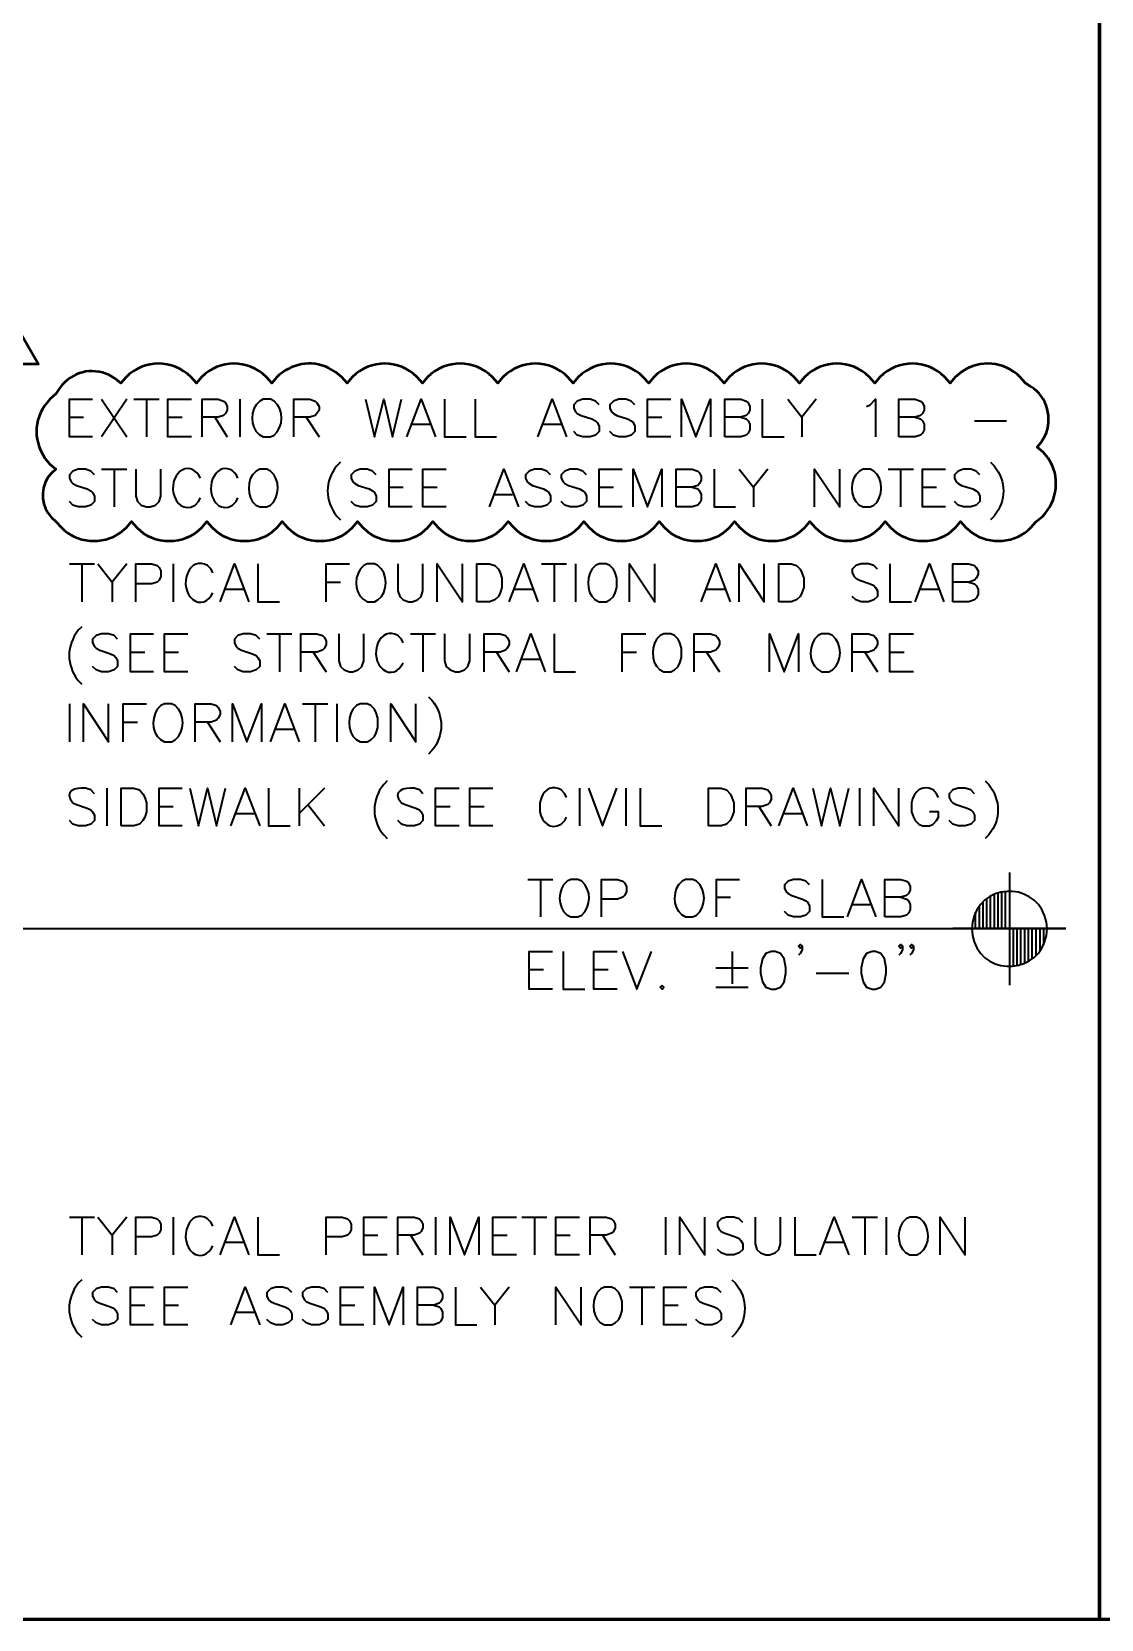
# Model space of a CAD drawing. Header units: inches. Extents: x 5 to 516, y -193 to 129.
# Drawn here: x 82.15 to 85.7, y -192.19 to -186.92 of the extents above; entities that cross this region are included whole.
import ezdxf

# ---------------------------------------------------------------- set-up
doc = ezdxf.new("R2010")
doc.units = ezdxf.units.IN
doc.header["$MEASUREMENT"] = 0
doc.layers.add('PDF8_Geometry', color=7, linetype='Continuous')

msp = doc.modelspace()

# ---------------------------------------------------------------- linework, layer by layer
at = {"layer": 'PDF8_Geometry', "lineweight": 15}
msp.add_lwpolyline([(85.6910702, -192.1857834), (85.6910702, -169.692448)], dxfattribs=at)
at = {"layer": 'PDF8_Geometry', "lineweight": 60}
msp.add_lwpolyline([(85.6910702, -192.1857845), (85.6910702, -169.6924491)], close=True, dxfattribs=at)
at = {"layer": 'PDF8_Geometry', "lineweight": 50}
msp.add_lwpolyline([(82.0277376, -187.7746717), (82.1721821, -188.0224495), (81.8832932, -188.0224495)], close=True, dxfattribs=at)
for points in [[(82.4621829, -188.0646721), (82.4455162, -188.0846721), (82.4277385, -188.0702277), (82.4077385, -188.0580054)], [(82.7121829, -188.0646721), (82.6955163, -188.0846721), (82.6777385, -188.0646721)], [(82.962183, -188.0646721), (82.9455163, -188.0846721), (82.9277385, -188.0646721)], [(83.212183, -188.0646721), (83.1955163, -188.0846721), (83.1777385, -188.0646721), (83.1577385, -188.0480054), (83.1344052, -188.0346721)], [(83.462183, -188.0646721), (83.4455163, -188.0846721), (83.4277385, -188.0646721)], [(83.712183, -188.0646721), (83.6955163, -188.0846721), (83.6777386, -188.0646721)], [(83.962183, -188.0646721), (83.9455163, -188.0846721), (83.9277386, -188.0646721)], [(84.2121831, -188.0646721), (84.1955164, -188.0846721), (84.1777386, -188.0646721)], [(84.4621831, -188.0646721), (84.4455164, -188.0846721), (84.4277386, -188.0646721)], [(84.7121831, -188.0646721), (84.6955164, -188.0846721), (84.6777386, -188.0646721)], [(84.962183, -188.0646721), (84.9455164, -188.0846721), (84.9277385, -188.0646721)], [(85.232183, -188.0480054), (85.212183, -188.0646721), (85.1955164, -188.0846721), (85.1777385, -188.0646721)], [(85.4644054, -188.0968943), (85.4455165, -188.0846721), (85.4277386, -188.0646721)], [(82.2421829, -188.1002276), (82.2299607, -188.1202276), (82.2099607, -188.1380054)], [(85.519961, -188.333561), (85.5032942, -188.313561), (85.4832941, -188.2968943), (85.4977388, -188.2791165), (85.5099608, -188.2591165)], [(82.193294, -188.333561), (82.2099607, -188.353561), (82.2299607, -188.3702277), (82.2155162, -188.383561), (82.2021829, -188.3991166)], [(82.2155162, -188.5302277), (82.2299607, -188.543561), (82.2477384, -188.563561)], [(82.443294, -188.5813388), (82.463294, -188.563561), (82.4799607, -188.543561), (82.4977385, -188.563561)], [(82.713294, -188.563561), (82.7299607, -188.543561), (82.7477385, -188.563561)], [(82.9632941, -188.563561), (82.9799607, -188.543561), (82.9977385, -188.563561)], [(83.213294, -188.563561), (83.2299607, -188.543561), (83.2477385, -188.563561)], [(83.4632941, -188.563561), (83.4799608, -188.543561), (83.4977385, -188.563561)], [(83.7132941, -188.563561), (83.7299608, -188.543561), (83.7477385, -188.563561)], [(83.9632941, -188.563561), (83.9799608, -188.543561), (83.9977386, -188.563561)], [(84.2132941, -188.563561), (84.2299608, -188.543561), (84.2477386, -188.563561)], [(84.4632941, -188.563561), (84.4799608, -188.543561), (84.4977386, -188.563561)], [(84.7132942, -188.563561), (84.7299609, -188.543561), (84.7477386, -188.563561)], [(84.9632943, -188.563561), (84.9799609, -188.543561), (84.9977388, -188.563561)], [(85.2132943, -188.563561), (85.2299609, -188.543561), (85.2477388, -188.563561), (85.2677386, -188.5813388)], [(85.4632944, -188.563561), (85.4799609, -188.543561), (85.501072, -188.5268943)]]:
    msp.add_lwpolyline(points, dxfattribs=at)
at = {"layer": 'PDF8_Geometry', "lineweight": 35}
for points in [[(82.35107, -188.2635611), (82.2744033, -188.2635611), (82.2744033, -188.1380055), (82.35107, -188.1380055)], [(82.3810702, -188.138005), (82.4644035, -188.2635605)], [(82.4644035, -188.138005), (82.3810702, -188.2635605)], [(82.487737, -188.138005), (82.5721815, -188.138005)], [(82.5299598, -188.138005), (82.5299598, -188.2635605)], [(82.678848, -188.2635611), (82.6010703, -188.2635611), (82.6010703, -188.1380055), (82.678848, -188.1380055)], [(82.7144035, -188.2635611), (82.7144035, -188.1380055), (82.7677369, -188.1380055), (82.7855146, -188.1446722), (82.7921813, -188.1502277), (82.7977369, -188.16245), (82.7977369, -188.1746722), (82.7921813, -188.1857833), (82.7855146, -188.19245), (82.7677369, -188.1980055), (82.7144035, -188.1980055)], [(82.8399596, -188.138005), (82.8399596, -188.2635605)], [(82.9532932, -188.1446716), (82.941071, -188.138005), (82.9166266, -188.138005), (82.9055155, -188.1446716), (82.8932932, -188.1568939)], [(83.0188492, -188.2635611), (83.0188492, -188.1380055), (83.0721825, -188.1380055), (83.0899603, -188.1446722), (83.0955158, -188.1502277), (83.1021825, -188.16245), (83.1021825, -188.1746722), (83.0955158, -188.1857833), (83.0899603, -188.19245), (83.0721825, -188.1980055), (83.0188492, -188.1980055)], [(83.2566263, -188.138005), (83.2866263, -188.2635605), (83.3166263, -188.138005), (83.3455152, -188.2635605), (83.3755152, -188.138005)], [(83.3932931, -188.2635611), (83.4410709, -188.1380055), (83.4888487, -188.2635611)], [(83.5188492, -188.138005), (83.5188492, -188.2635605), (83.5899603, -188.2635605)], [(83.6199596, -188.138005), (83.6199596, -188.2635605), (83.6910707, -188.2635605)], [(83.8277391, -188.2635611), (83.8755169, -188.1380055), (83.9232947, -188.2635611)], [(84.0310721, -188.1568942), (84.0188499, -188.144672), (84.0010721, -188.1380053), (83.9766276, -188.1380053), (83.9588499, -188.144672), (83.9477388, -188.1568942), (83.9477388, -188.1680053), (83.9532943, -188.1802276), (83.9588499, -188.1857831), (83.9710721, -188.1924498), (84.0066276, -188.2035609), (84.0188499, -188.2102276), (84.0244054, -188.2157831), (84.0310721, -188.2280053), (84.0310721, -188.2457831), (84.0188499, -188.2580053), (84.0010721, -188.2635609), (83.9766276, -188.2635609), (83.9588499, -188.2580053), (83.9477388, -188.2457831)], [(84.1499595, -188.1568942), (84.1377373, -188.144672), (84.1199595, -188.1380053), (84.0966262, -188.1380053), (84.0788484, -188.144672), (84.0666262, -188.1568942), (84.0666262, -188.1680053), (84.0721818, -188.1802276), (84.0788484, -188.1857831), (84.0899595, -188.1924498), (84.1255151, -188.2035609), (84.1377373, -188.2102276), (84.144404, -188.2157831), (84.1499595, -188.2280053), (84.1499595, -188.2457831), (84.1377373, -188.2580053), (84.1199595, -188.2635609), (84.0966262, -188.2635609), (84.0788484, -188.2580053), (84.0666262, -188.2457831)], [(84.2688479, -188.2635611), (84.1910701, -188.2635611), (84.1910701, -188.1380055), (84.2688479, -188.1380055)], [(84.3044056, -188.2635611), (84.3044056, -188.1380055), (84.3521834, -188.2635611), (84.3999612, -188.1380055), (84.3999612, -188.2635611)], [(84.4477388, -188.2635611), (84.4477388, -188.1380055), (84.5010721, -188.1380055), (84.5188499, -188.1446722), (84.5255166, -188.1502277), (84.5310721, -188.16245), (84.5310721, -188.1746722), (84.5255166, -188.1857833), (84.5188499, -188.19245), (84.5010721, -188.1980055), (84.4477388, -188.1980055)], [(84.5721827, -188.138005), (84.5721827, -188.2635605), (84.6444049, -188.2635605)], [(84.656626, -188.138005), (84.7032927, -188.198005), (84.7032927, -188.2635605)], [(84.75107, -188.138005), (84.7032922, -188.198005)], [(84.9177367, -188.1624495), (84.9299589, -188.156894), (84.9477367, -188.1380051), (84.9477367, -188.2635607)], [(85.0255157, -188.2635611), (85.0255157, -188.1380055), (85.0788491, -188.1380055), (85.0966268, -188.1446722), (85.1032935, -188.1502277), (85.1088491, -188.16245), (85.1088491, -188.1746722), (85.1032935, -188.1857833), (85.0966268, -188.19245), (85.0788491, -188.1980055), (85.0255157, -188.1980055)], [(82.2744033, -188.1980054), (82.32107, -188.1980054)], [(82.6010703, -188.1980054), (82.648848, -188.1980054)], [(82.7566263, -188.1980054), (82.7977374, -188.2635609)], [(83.0599597, -188.1980054), (83.102182, -188.2635609)], [(83.4110724, -188.2213383), (83.4710724, -188.2213383)], [(83.8466261, -188.2213383), (83.905515, -188.2213383)], [(84.1910701, -188.1980054), (84.2388479, -188.1980054)], [(84.50107, -188.1980054), (84.5188477, -188.2035609), (84.5255144, -188.2102276), (84.53107, -188.2213387), (84.53107, -188.2402276), (84.5255144, -188.2513387), (84.5188477, -188.2580054), (84.50107, -188.2635609), (84.4477366, -188.2635609)], [(85.0788491, -188.1980054), (85.0966269, -188.2035609), (85.1032936, -188.2102276), (85.1088491, -188.2213387), (85.1088491, -188.2402276), (85.1032936, -188.2513387), (85.0966269, -188.2580054), (85.0788491, -188.2635609), (85.0255158, -188.2635609)], [(85.2755157, -188.2102276), (85.3821824, -188.2102276)], [(82.9166266, -188.2635605), (82.941071, -188.2635605), (82.9532932, -188.258005)], [(82.3577366, -188.3891161), (82.3455144, -188.3768938), (82.3277366, -188.3702272), (82.3032922, -188.3702272), (82.2855144, -188.3768938), (82.2744033, -188.3891161), (82.2744033, -188.4002272), (82.2799589, -188.4124494), (82.2855144, -188.4180049), (82.2977366, -188.4246716), (82.3332922, -188.4357827), (82.3455144, -188.4424494), (82.35107, -188.4480049), (82.3577366, -188.4602272), (82.3577366, -188.4780049), (82.3455144, -188.4902272), (82.3277366, -188.4957827), (82.3032922, -188.4957827), (82.2855144, -188.4902272), (82.2744033, -188.4780049)], [(82.3810702, -188.3702279), (82.4644035, -188.3702279)], [(82.4232929, -188.3702279), (82.4232929, -188.4957835)], [(82.4944057, -188.3702279), (82.4944057, -188.4602279), (82.4999612, -188.4780057), (82.5121834, -188.4902279), (82.5299612, -188.4957835), (82.5421834, -188.4957835), (82.5599612, -188.4902279), (82.5721835, -188.4780057), (82.577739, -188.4602279), (82.577739, -188.3702279)], [(82.9410715, -188.3768946), (82.9288492, -188.3702279), (82.9055159, -188.3702279), (82.8932937, -188.3768946), (82.8810715, -188.3891168)], [(83.173293, -188.3468944), (83.1610708, -188.3591166)], [(83.2921827, -188.3891161), (83.2799605, -188.3768938), (83.2621827, -188.3702272), (83.2388494, -188.3702272), (83.2210716, -188.3768938), (83.2088494, -188.3891161), (83.2088494, -188.4002272), (83.2144049, -188.4124494), (83.2210716, -188.4180049), (83.2321827, -188.4246716), (83.2688494, -188.4357827), (83.2799605, -188.4424494), (83.2866271, -188.4480049), (83.2921827, -188.4602272), (83.2921827, -188.4780049), (83.2799605, -188.4902272), (83.2621827, -188.4957827), (83.2388494, -188.4957827), (83.2210716, -188.4902272), (83.2088494, -188.4780049)], [(83.4110699, -188.4957832), (83.3344032, -188.4957832), (83.3344032, -188.3702276), (83.4110699, -188.3702276)], [(83.5244043, -188.4957832), (83.4466265, -188.4957832), (83.4466265, -188.3702276), (83.5244043, -188.3702276)], [(83.6677366, -188.4957832), (83.7155143, -188.3702276), (83.7632921, -188.4957832)], [(83.8699596, -188.3891161), (83.8577374, -188.3768938), (83.8399596, -188.3702272), (83.8166263, -188.3702272), (83.7988485, -188.3768938), (83.7866263, -188.3891161), (83.7866263, -188.4002272), (83.7921818, -188.4124494), (83.7988485, -188.4180049), (83.8099596, -188.4246716), (83.8466263, -188.4357827), (83.8577374, -188.4424494), (83.8644041, -188.4480049), (83.8699596, -188.4602272), (83.8699596, -188.4780049), (83.8577374, -188.4902272), (83.8399596, -188.4957827), (83.8166263, -188.4957827), (83.7988485, -188.4902272), (83.7866263, -188.4780049)], [(83.9888493, -188.3891161), (83.9766271, -188.3768938), (83.9588493, -188.3702272), (83.935516, -188.3702272), (83.9177382, -188.3768938), (83.905516, -188.3891161), (83.905516, -188.4002272), (83.9121827, -188.4124494), (83.9177382, -188.4180049), (83.9299604, -188.4246716), (83.965516, -188.4357827), (83.9766271, -188.4424494), (83.9832938, -188.4480049), (83.9888493, -188.4602272), (83.9888493, -188.4780049), (83.9766271, -188.4902272), (83.9588493, -188.4957827), (83.935516, -188.4957827), (83.9177382, -188.4902272), (83.905516, -188.4780049)], [(84.1077388, -188.4957832), (84.0310721, -188.4957832), (84.0310721, -188.3702276), (84.1077388, -188.3702276)], [(84.1444053, -188.4957832), (84.1444053, -188.3702276), (84.191072, -188.4957832), (84.2388498, -188.3702276), (84.2388498, -188.4957832)], [(84.2866263, -188.4957832), (84.2866263, -188.3702276), (84.3399597, -188.3702276), (84.3588485, -188.3768943), (84.3644041, -188.3824498), (84.3699597, -188.3946721), (84.3699597, -188.4068943), (84.3644041, -188.4180054), (84.3588485, -188.4246721), (84.3399597, -188.4302276), (84.2866263, -188.4302276)], [(84.4121824, -188.3702279), (84.4121824, -188.4957835), (84.4832935, -188.4957835)], [(84.4955158, -188.3702279), (84.5432935, -188.4302279), (84.5432935, -188.4957835)], [(84.591072, -188.3702279), (84.5432942, -188.4302279)], [(84.7455158, -188.4957832), (84.7455158, -188.3702276), (84.8288491, -188.4957832), (84.8288491, -188.3702276)], [(84.9421816, -188.3768946), (84.9299593, -188.3702279), (84.906626, -188.3702279), (84.8944038, -188.3768946), (84.8821816, -188.3891168)], [(84.9899593, -188.3702279), (85.0732927, -188.3702279)], [(85.0310722, -188.3702279), (85.0310722, -188.4957835)], [(85.1799593, -188.4957832), (85.1032926, -188.4957832), (85.1032926, -188.3702276), (85.1799593, -188.3702276)], [(85.2932928, -188.3891161), (85.2810706, -188.3768938), (85.2632928, -188.3702272), (85.2399595, -188.3702272), (85.2221817, -188.3768938), (85.2099595, -188.3891161), (85.2099595, -188.4002272), (85.215515, -188.4124494), (85.2221817, -188.4180049), (85.2332928, -188.4246716), (85.2699595, -188.4357827), (85.2810706, -188.4424494), (85.2877372, -188.4480049), (85.2932928, -188.4602272), (85.2932928, -188.4780049), (85.2810706, -188.4902272), (85.2632928, -188.4957827), (85.2399595, -188.4957827), (85.2221817, -188.4902272), (85.2099595, -188.4780049)], [(85.3288492, -188.3468944), (85.3410714, -188.3591166)], [(83.3344032, -188.4302278), (83.3810699, -188.4302278)], [(83.4466265, -188.4302278), (83.4944043, -188.4302278)], [(84.0310721, -188.4302278), (84.0788499, -188.4302278)], [(84.3399597, -188.4302278), (84.3588486, -188.4357833), (84.3644042, -188.44245), (84.3699597, -188.4546722), (84.3699597, -188.47245), (84.3644042, -188.4835611), (84.3588486, -188.4902278), (84.3399597, -188.4957833), (84.2866264, -188.4957833)], [(85.1032926, -188.4302278), (85.1499593, -188.4302278)], [(82.6910715, -188.4902279), (82.7021826, -188.4780056), (82.7088493, -188.4657834)], [(82.8155154, -188.4902279), (82.8277377, -188.4780056), (82.8332932, -188.4657834)], [(82.9055159, -188.4957835), (82.9288492, -188.4957835), (82.9410715, -188.4902279)], [(83.6855159, -188.4546721), (83.7444048, -188.4546721)], [(84.906626, -188.4957835), (84.9299593, -188.4957835), (84.9421816, -188.4902279)], [(83.1610708, -188.5257833), (83.173293, -188.5380055)], [(85.3410714, -188.5257833), (85.3288492, -188.5380055)], [(82.2744033, -188.684672), (82.3577366, -188.684672)], [(82.3155161, -188.684672), (82.3155161, -188.8102276)], [(82.3688496, -188.684672), (82.4166273, -188.744672), (82.4166273, -188.8102276)], [(82.4644035, -188.684672), (82.4166257, -188.744672)], [(82.4944057, -188.8102276), (82.4944057, -188.684672), (82.547739, -188.684672), (82.5655168, -188.6902276), (82.5721835, -188.6968942), (82.577739, -188.7080054), (82.577739, -188.7268942), (82.5721835, -188.7380054), (82.5655168, -188.744672), (82.547739, -188.7502276), (82.4944057, -188.7502276)], [(82.6188496, -188.684672), (82.6188496, -188.8102276)], [(82.7499599, -188.714672), (82.7444043, -188.7024497), (82.7321821, -188.6902275)], [(82.7744033, -188.8102276), (82.8221811, -188.684672), (82.8699589, -188.8102276)], [(82.8988495, -188.684672), (82.8988495, -188.8102276), (82.9710717, -188.8102276)], [(83.125516, -188.8102276), (83.125516, -188.684672), (83.2032938, -188.684672)], [(83.2977383, -188.6902276), (83.2866272, -188.684672), (83.2621828, -188.684672), (83.2510717, -188.6902276), (83.2388494, -188.7024498)], [(83.3632932, -188.684672), (83.3632932, -188.7735609), (83.3699598, -188.7924498), (83.381071, -188.8035609), (83.3999598, -188.8102276), (83.411071, -188.8102276), (83.4288487, -188.8035609), (83.441071, -188.7924498), (83.4466265, -188.7735609), (83.4466265, -188.684672)], [(83.4944057, -188.8102276), (83.4944057, -188.684672), (83.5777391, -188.8102276), (83.5777391, -188.684672)], [(83.7332928, -188.8102276), (83.7810706, -188.684672), (83.8277373, -188.8102276)], [(83.8399597, -188.684672), (83.923293, -188.684672)], [(83.8821825, -188.684672), (83.8821825, -188.8102276)], [(83.953293, -188.684672), (83.953293, -188.8102276)], [(84.0310721, -188.8102276), (84.0544054, -188.8102276), (84.0666277, -188.8035609), (84.0788499, -188.7924498), (84.0844054, -188.7802276), (84.089961, -188.7624498), (84.089961, -188.7324498), (84.0844054, -188.714672), (84.0788499, -188.7024498), (84.0666277, -188.6902276), (84.0544054, -188.684672), (84.0310721, -188.684672), (84.0188499, -188.6902276), (84.0066276, -188.7024498)], [(84.1321825, -188.8102276), (84.1321825, -188.684672), (84.2155158, -188.8102276), (84.2155158, -188.684672)], [(84.3699597, -188.8102276), (84.4177374, -188.684672), (84.4655152, -188.8102276)], [(84.4955158, -188.8102276), (84.4955158, -188.684672), (84.5788491, -188.8102276), (84.5788491, -188.684672)], [(84.9544052, -188.7024499), (84.942183, -188.6902277), (84.9244052, -188.6846722), (84.8999608, -188.6846722), (84.882183, -188.6902277), (84.8699608, -188.7024499), (84.8699608, -188.7146722), (84.8766274, -188.7268944), (84.882183, -188.7324499), (84.8944052, -188.7380055), (84.9299608, -188.7502277), (84.942183, -188.7557833), (84.9477386, -188.7624499), (84.9544052, -188.7735611), (84.9544052, -188.7924499), (84.942183, -188.8035611), (84.9244052, -188.8102277), (84.8999608, -188.8102277), (84.882183, -188.8035611), (84.8699608, -188.7924499)], [(84.9955158, -188.684672), (84.9955158, -188.8102276), (85.0666269, -188.8102276)], [(85.0788491, -188.8102276), (85.1266269, -188.684672), (85.1744047, -188.8102276)], [(85.2044053, -188.8102276), (85.2044053, -188.684672), (85.2577386, -188.684672), (85.2755164, -188.6902276), (85.2810719, -188.6968942), (85.2877386, -188.7080054), (85.2877386, -188.7202276), (85.2810719, -188.7324498), (85.2755164, -188.7380054), (85.2577386, -188.744672), (85.2044053, -188.744672)], [(83.125516, -188.7446721), (83.1732938, -188.7446721)], [(85.2577387, -188.7446721), (85.2755165, -188.7502277), (85.281072, -188.7557833), (85.2877387, -188.7680055), (85.2877387, -188.7857833), (85.281072, -188.7980055), (85.2755165, -188.803561), (85.2577387, -188.8102277), (85.2044053, -188.8102277)], [(82.7921827, -188.7680054), (82.8510715, -188.7680054)], [(83.2621828, -188.8102276), (83.2866272, -188.8102276), (83.2977383, -188.8035609)], [(83.7510699, -188.7680054), (83.8099588, -188.7680054)], [(84.387739, -188.7680054), (84.447739, -188.7680054)], [(85.0966262, -188.7680054), (85.1566262, -188.7680054)], [(82.3155161, -188.8935609), (82.3032939, -188.904672)], [(82.4344036, -188.9346721), (82.4232925, -188.9224498), (82.4044036, -188.9168943), (82.3810702, -188.9168943), (82.3632925, -188.9224498), (82.3510702, -188.9346721), (82.3510702, -188.9468943), (82.3577369, -188.9591165), (82.3632925, -188.9646721), (82.3755147, -188.9702276), (82.4110702, -188.9824498), (82.4232925, -188.9880054), (82.428848, -188.9946721), (82.4344036, -189.0057832), (82.4344036, -189.0246721), (82.4232925, -189.0357832), (82.4044036, -189.0424498), (82.3810702, -189.0424498), (82.3632925, -189.0357832), (82.3510702, -189.0246721)], [(82.553293, -189.04245), (82.4766264, -189.04245), (82.4766264, -188.9168944), (82.553293, -188.9168944)], [(82.6666263, -189.04245), (82.5899596, -189.04245), (82.5899596, -188.9168944), (82.6666263, -188.9168944)], [(82.9055159, -188.9346721), (82.8932937, -188.9224498), (82.8755159, -188.9168943), (82.8510715, -188.9168943), (82.8332937, -188.9224498), (82.8221826, -188.9346721), (82.8221826, -188.9468943), (82.8277381, -188.9591165), (82.8332937, -188.9646721), (82.8455159, -188.9702276), (82.8810715, -188.9824498), (82.8932937, -188.9880054), (82.8988492, -188.9946721), (82.9055159, -189.0057832), (82.9055159, -189.0246721), (82.8932937, -189.0357832), (82.8755159, -189.0424498), (82.8510715, -189.0424498), (82.8332937, -189.0357832), (82.8221826, -189.0246721)], [(82.9288494, -188.9168942), (83.0121828, -188.9168942)], [(82.9710722, -188.9168942), (82.9710722, -189.0424497)], [(83.0421827, -189.04245), (83.0421827, -188.9168944), (83.095516, -188.9168944), (83.1132938, -188.92245), (83.1199605, -188.9291166), (83.125516, -188.9413389), (83.125516, -188.95245), (83.1199605, -188.9646722), (83.1132938, -188.9702278), (83.095516, -188.9768944), (83.0421827, -188.9768944)], [(83.1677365, -188.9168942), (83.1677365, -189.0057831), (83.1732921, -189.0246719), (83.1855143, -189.0357831), (83.2032921, -189.0424497), (83.2144032, -189.0424497), (83.232181, -189.0357831), (83.2444032, -189.0246719), (83.2510699, -189.0057831), (83.2510699, -188.9168942)], [(83.3810702, -188.9468943), (83.3755147, -188.9346721), (83.3632925, -188.9224499)], [(83.4055159, -188.9168942), (83.4888493, -188.9168942)], [(83.4466265, -188.9168942), (83.4466265, -189.0424497)], [(83.5188492, -188.9168942), (83.5188492, -189.0057831), (83.5244048, -189.0246719), (83.536627, -189.0357831), (83.5544048, -189.0424497), (83.566627, -189.0424497), (83.5844048, -189.0357831), (83.5955159, -189.0246719), (83.6021825, -189.0057831), (83.6021825, -188.9168942)], [(83.6499595, -189.04245), (83.6499595, -188.9168944), (83.7032928, -188.9168944), (83.7210706, -188.92245), (83.7266262, -188.9291166), (83.7332928, -188.9413389), (83.7332928, -188.95245), (83.7266262, -188.9646722), (83.7210706, -188.9702278), (83.7032928, -188.9768944), (83.6499595, -188.9768944)], [(83.7566264, -189.04245), (83.8044041, -188.9168944), (83.8521819, -189.04245)], [(83.8821825, -188.9168942), (83.8821825, -189.0424497), (83.9532936, -189.0424497)], [(84.1077368, -189.04245), (84.1077368, -188.9168944), (84.1855146, -188.9168944)], [(84.2455157, -189.0424497), (84.2688491, -189.0424497), (84.2810713, -189.0357831), (84.2932935, -189.0246719), (84.2988491, -189.0124497), (84.3044046, -188.9946719), (84.3044046, -188.9646719), (84.2988491, -188.9468942), (84.2932935, -188.9346719), (84.2810713, -188.9224497), (84.2688491, -188.9168942), (84.2455157, -188.9168942), (84.2332935, -188.9224497), (84.2210713, -188.9346719)], [(84.3466261, -189.04245), (84.3466261, -188.9168944), (84.3999595, -188.9168944), (84.4177373, -188.92245), (84.4232928, -188.9291166), (84.4299595, -188.9413389), (84.4299595, -188.95245), (84.4232928, -188.9646722), (84.4177373, -188.9702278), (84.3999595, -188.9768944), (84.3466261, -188.9768944)], [(84.5966262, -189.04245), (84.5966262, -188.9168944), (84.6444039, -189.04245), (84.6921817, -188.9168944), (84.6921817, -189.04245)], [(84.805516, -188.9224497), (84.7932937, -188.9168942), (84.7688493, -188.9168942), (84.7577382, -188.9224497), (84.745516, -188.9346719)], [(84.8699597, -189.04245), (84.8699597, -188.9168944), (84.9244041, -188.9168944), (84.9421819, -188.92245), (84.9477375, -188.9291166), (84.9544041, -188.9413389), (84.9544041, -188.95245), (84.9477375, -188.9646722), (84.9421819, -188.9702278), (84.9244041, -188.9768944), (84.8699597, -188.9768944)], [(85.0732936, -189.04245), (84.9955158, -189.04245), (84.9955158, -188.9168944), (85.0732936, -188.9168944)], [(82.4766264, -188.9768943), (82.5244041, -188.9768943)], [(82.5899596, -188.9768943), (82.6366263, -188.9768943)], [(83.0832932, -188.9768943), (83.1255155, -189.0424498)], [(83.6910701, -188.9768943), (83.7332923, -189.0424498)], [(83.7744034, -189.0002275), (83.8344034, -189.0002275)], [(84.1077368, -188.9768943), (84.1555146, -188.9768943)], [(84.387739, -188.9768943), (84.4299612, -189.0424498)], [(84.9121825, -188.9768943), (84.9544047, -189.0424498)], [(84.9955158, -188.9768943), (85.0432936, -188.9768943)], [(82.3032939, -189.0713387), (82.3155161, -189.0835609)], [(84.7688493, -189.0424497), (84.7932937, -189.0424497), (84.805516, -189.0357831)], [(83.4655158, -189.1257833), (83.4766269, -189.1368944)], [(82.2744033, -189.1491166), (82.2744033, -189.2746721)], [(82.3210703, -189.2746721), (82.3210703, -189.1491165), (82.4044037, -189.2746721), (82.4044037, -189.1491165)], [(82.4521829, -189.2746721), (82.4521829, -189.1491165), (82.5299607, -189.1491165)], [(82.6255152, -189.1546721), (82.6132929, -189.1491166), (82.5899596, -189.1491166), (82.5777374, -189.1546721), (82.5655152, -189.1668943)], [(82.69107, -189.2746721), (82.69107, -189.1491165), (82.7444033, -189.1491165), (82.7621811, -189.1546721), (82.7677367, -189.1613388), (82.7744033, -189.173561), (82.7744033, -189.1846721), (82.7677367, -189.1968943), (82.7621811, -189.2024499), (82.7444033, -189.2091165), (82.69107, -189.2091165)], [(82.8155162, -189.2746721), (82.8155162, -189.1491165), (82.863294, -189.2746721), (82.9110717, -189.1491165), (82.9110717, -189.2746721)], [(82.94107, -189.2746721), (82.9888478, -189.1491165), (83.0366256, -189.2746721)], [(83.0477369, -189.1491166), (83.1310702, -189.1491166)], [(83.0899596, -189.1491166), (83.0899596, -189.2746721)], [(83.1610724, -189.1491166), (83.1610724, -189.2746721)], [(83.2388493, -189.2746721), (83.2621826, -189.2746721), (83.2744048, -189.2680055), (83.286627, -189.2568943), (83.2921826, -189.2446721), (83.2977382, -189.2268943), (83.2977382, -189.1968943), (83.2921826, -189.1791166), (83.286627, -189.1668943), (83.2744048, -189.1546721), (83.2621826, -189.1491166), (83.2388493, -189.1491166), (83.226627, -189.1546721), (83.2144048, -189.1668943)], [(83.3399597, -189.2746721), (83.3399597, -189.1491165), (83.423293, -189.2746721), (83.423293, -189.1491165)], [(82.4521829, -189.2091167), (82.4999607, -189.2091167)], [(82.7321828, -189.2091167), (82.7744051, -189.2746722)], [(82.5899596, -189.2746721), (82.6132929, -189.2746721), (82.6255152, -189.2680055)], [(82.9588493, -189.2324499), (83.0188493, -189.2324499)], [(83.4766269, -189.3035611), (83.4655158, -189.3157833)], [(82.3577366, -189.4468944), (82.3455144, -189.4346722), (82.3277366, -189.4291166)], [(82.3988495, -189.4291165), (82.3988495, -189.5535609)], [(82.6488492, -189.553561), (82.5721825, -189.553561), (82.5721825, -189.4291165), (82.6488492, -189.4291165)], [(82.6732929, -189.4291165), (82.7021818, -189.5535609), (82.7321818, -189.4291165), (82.7621818, -189.5535609), (82.7921818, -189.4291165)], [(82.8099597, -189.553561), (82.8577375, -189.4291165), (82.9055153, -189.553561)], [(82.9344036, -189.4291165), (82.9344036, -189.5535609), (83.0066259, -189.5535609)], [(83.0366262, -189.4291165), (83.0366262, -189.5535609)], [(83.1199596, -189.4291165), (83.0366262, -189.5124498)], [(83.3277391, -189.4046722), (83.316628, -189.4168944)], [(83.4466265, -189.4468944), (83.4355154, -189.4346722), (83.4177376, -189.4291166)], [(83.5666271, -189.553561), (83.4888493, -189.553561), (83.4888493, -189.4291165), (83.5666271, -189.4291165)], [(83.6788492, -189.553561), (83.6021825, -189.553561), (83.6021825, -189.4291165), (83.6788492, -189.4291165)], [(83.923293, -189.4591167), (83.9177375, -189.4468945), (83.9055153, -189.4346722)], [(83.9655158, -189.4291165), (83.9655158, -189.5535609)], [(83.9955157, -189.4291165), (84.0421824, -189.5535609), (84.0899602, -189.4291165)], [(84.1199596, -189.4291165), (84.1199596, -189.5535609)], [(84.1677366, -189.4291165), (84.1677366, -189.5535609), (84.2388477, -189.5535609)], [(84.5188493, -189.553561), (84.5188493, -189.4291165), (84.5721826, -189.4291165), (84.5910715, -189.4346721), (84.5966271, -189.4413387), (84.6021826, -189.4524498), (84.6021826, -189.4646721), (84.5966271, -189.4768943), (84.5910715, -189.4824498), (84.5721826, -189.4891165), (84.5188493, -189.4891165)], [(84.6266261, -189.553561), (84.6744039, -189.4291165), (84.7210705, -189.553561)], [(84.7399593, -189.4291165), (84.7688482, -189.5535609), (84.7988482, -189.4291165), (84.8288482, -189.5535609), (84.8588482, -189.4291165)], [(84.8944054, -189.4291165), (84.8944054, -189.5535609)], [(84.9421824, -189.553561), (84.9421824, -189.4291165), (85.0255157, -189.553561), (85.0255157, -189.4291165)], [(85.156626, -189.4591167), (85.1499594, -189.4468945), (85.1388482, -189.4346722)], [(85.2755157, -189.4468944), (85.2632935, -189.4346722), (85.2455157, -189.4291166), (85.2221824, -189.4291166), (85.2044046, -189.4346722), (85.1921824, -189.4468944), (85.1921824, -189.4591166), (85.197738, -189.4702277), (85.2044046, -189.4768944), (85.2155157, -189.4824499), (85.2521824, -189.4946722), (85.2632935, -189.5002277), (85.2699602, -189.5068944), (85.2755157, -189.5180055), (85.2755157, -189.5357833), (85.2632935, -189.5480055), (85.2455157, -189.5535611), (85.2221824, -189.5535611), (85.2044046, -189.5480055), (85.1921824, -189.5357833)], [(85.3110721, -189.4046722), (85.3232943, -189.4168944)], [(82.2855144, -189.4768944), (82.2977366, -189.4824499), (82.3332922, -189.4946722), (82.3455144, -189.5002277), (82.35107, -189.5068944), (82.3577366, -189.5180055), (82.3577366, -189.5357833), (82.3455144, -189.5480055), (82.3277366, -189.5535611), (82.3032922, -189.5535611), (82.2855144, -189.5480055), (82.2744033, -189.5357833)], [(82.5721825, -189.4891166), (82.6188492, -189.4891166)], [(83.0655162, -189.4824499), (83.1199606, -189.553561)], [(83.3755154, -189.4768944), (83.3877376, -189.4824499), (83.4232932, -189.4946722), (83.4355154, -189.5002277), (83.441071, -189.5068944), (83.4466265, -189.5180055), (83.4466265, -189.5357833), (83.4355154, -189.5480055), (83.4177376, -189.5535611), (83.3932932, -189.5535611), (83.3755154, -189.5480055), (83.3632932, -189.5357833)], [(83.4888493, -189.4891166), (83.5366271, -189.4891166)], [(83.6021825, -189.4891166), (83.6499603, -189.4891166)], [(83.8399597, -189.4591167), (83.8344041, -189.4768945), (83.8344041, -189.5068945)], [(84.561072, -189.4891166), (84.6021832, -189.553561)], [(85.066626, -189.4768945), (85.066626, -189.5068945), (85.0732927, -189.5246722), (85.0788482, -189.5357834), (85.0910705, -189.5480056), (85.1032927, -189.5535611), (85.126626, -189.5535611), (85.1388482, -189.5480056), (85.1499594, -189.5357834), (85.156626, -189.5246722), (85.156626, -189.5068945), (85.126626, -189.5068945)], [(82.827739, -189.5124498), (82.887739, -189.5124498)], [(83.9055153, -189.5480056), (83.9177375, -189.5357834), (83.923293, -189.5246722)], [(84.6444054, -189.5124498), (84.7032943, -189.5124498)], [(83.316628, -189.5835611), (83.3277391, -189.5957833)], [(85.3232943, -189.5835611), (85.3110721, -189.5957833)], [(83.7944049, -189.7313389), (83.8777382, -189.7313389)], [(83.8366276, -189.7313389), (83.8366276, -189.8557833)], [(83.9732936, -189.7368944), (83.9610714, -189.7313389), (83.937738, -189.7313389), (83.9255158, -189.7368944), (83.9132936, -189.7491166)], [(84.0388484, -189.8557833), (84.0388484, -189.7313389), (84.0921818, -189.7313389), (84.1099595, -189.7368944), (84.1155151, -189.74245), (84.1221818, -189.7546722), (84.1221818, -189.77245), (84.1155151, -189.7846722), (84.1099595, -189.7902278), (84.0921818, -189.7968945), (84.0388484, -189.7968945)], [(84.3544051, -189.7368944), (84.3421829, -189.7313389), (84.3177384, -189.7313389), (84.3066273, -189.7368944), (84.2944051, -189.7491166)], [(84.419961, -189.8557833), (84.419961, -189.7313389), (84.4966277, -189.7313389)], [(84.7288487, -189.7491165), (84.7166264, -189.7368943), (84.6988487, -189.7313387), (84.6755153, -189.7313387), (84.6577375, -189.7368943), (84.6455153, -189.7491165), (84.6455153, -189.7602276), (84.6510709, -189.7724498), (84.6577375, -189.7780054), (84.6699598, -189.784672), (84.7055153, -189.7968943), (84.7166264, -189.8024498), (84.7232931, -189.8080054), (84.7288487, -189.8202276), (84.7288487, -189.8380054), (84.7166264, -189.8502276), (84.6988487, -189.8557832), (84.6755153, -189.8557832), (84.6577375, -189.8502276), (84.6455153, -189.8380054)], [(84.7710714, -189.7313389), (84.7710714, -189.8557833), (84.8421825, -189.8557833)], [(84.8544048, -189.8557833), (84.9010714, -189.7313389), (84.9488492, -189.8557833)], [(84.9788487, -189.8557833), (84.9788487, -189.7313389), (85.032182, -189.7313389), (85.0499598, -189.7368944), (85.0566265, -189.74245), (85.062182, -189.7546722), (85.062182, -189.7668944), (85.0566265, -189.7780056), (85.0499598, -189.7846722), (85.032182, -189.7902278), (84.9788487, -189.7902278)], [(85.3921833, -189.7080054), (85.3921833, -190.0824498)], [(84.419961, -189.7902276), (84.4666277, -189.7902276)], [(85.0321821, -189.7902276), (85.0499599, -189.7968943), (85.0566266, -189.8024498), (85.0621821, -189.8146721), (85.0621821, -189.8324499), (85.0566266, -189.843561), (85.0499599, -189.8502276), (85.0321821, -189.8557832), (84.9788488, -189.8557832)], [(85.3044057, -189.8946721), (85.3044057, -189.8057832)], [(85.3166263, -189.8946721), (85.3166263, -189.7946721)], [(85.3288492, -189.8946721), (85.3288492, -189.7868943)], [(85.342182, -189.8946721), (85.342182, -189.7802276)], [(85.3544048, -189.8946721), (85.3544048, -189.7757832)], [(85.3666277, -189.8946721), (85.3666277, -189.7724498)], [(85.3788483, -189.8946721), (85.3788483, -189.7713387)], [(83.937738, -189.8557833), (83.9610714, -189.8557833), (83.9732936, -189.8502278)], [(84.3177384, -189.8557833), (84.3421829, -189.8557833), (84.3544051, -189.8502278)], [(84.8721818, -189.8146722), (84.9310707, -189.8146722)], [(85.274405, -189.8524498), (85.2688494, -189.873561), (85.2666272, -189.8946721), (85.2688494, -189.9168943), (85.274405, -189.9380054)], [(85.2788478, -189.8946721), (85.2788478, -189.8402276)], [(85.2921829, -189.8946721), (85.2921829, -189.8202276)], [(81.2655147, -189.8946721), (85.5788483, -189.8946721)], [(85.5788492, -189.8946721), (85.2044047, -189.8946721)], [(85.2666272, -189.8946721), (85.2666272, -189.893561)], [(85.4044039, -189.8946721), (85.4044039, -190.0191165)], [(85.4166268, -189.8946721), (85.4166268, -190.0180054)], [(85.4288496, -189.8946721), (85.4288496, -190.0146721)], [(85.4421824, -189.8946721), (85.4421824, -190.0102276)], [(85.4544053, -189.8946721), (85.4544053, -190.003561)], [(85.4666281, -189.8946721), (85.4666281, -189.9946721)], [(85.4788487, -189.8946721), (85.4788487, -189.9846721)], [(85.4921815, -189.8946721), (85.4921815, -189.9702276)], [(85.5044044, -189.8946721), (85.5044044, -189.9491165)], [(85.514405, -189.9168943), (85.5166272, -189.8946721), (85.514405, -189.873561)], [(85.5166272, -189.8946721), (85.5166272, -189.893561)], [(84.7044052, -189.95245), (84.6977385, -189.9591167), (84.692183, -189.95245), (84.6977385, -189.9468945), (84.7044052, -189.95245), (84.7044052, -189.9646723), (84.6977385, -189.9768945), (84.692183, -189.98245)], [(85.0377386, -189.95245), (85.0310719, -189.9591167), (85.0255163, -189.95245), (85.0310719, -189.9468945), (85.0377386, -189.95245), (85.0377386, -189.9646723), (85.0310719, -189.9768945), (85.0255163, -189.98245)], [(85.0732927, -189.95245), (85.066626, -189.9591167), (85.0610705, -189.95245), (85.066626, -189.9468945), (85.0732927, -189.95245), (85.0732927, -189.9646723), (85.066626, -189.9768945), (85.0610705, -189.98245)], [(83.8766269, -190.0957832), (83.7988491, -190.0957832), (83.7988491, -189.9702276), (83.8766269, -189.9702276)], [(83.9121824, -189.9702277), (83.9121824, -190.0957832), (83.9832935, -190.0957832)], [(84.0910706, -190.0957832), (84.0132928, -190.0957832), (84.0132928, -189.9702276), (84.0910706, -189.9702276)], [(84.108849, -189.9702277), (84.1566268, -190.0957832), (84.2044045, -189.9702277)], [(84.4721822, -189.9702277), (84.4721822, -190.0780054)], [(83.7988491, -190.0302278), (83.8466269, -190.0302278)], [(84.0132928, -190.0302278), (84.0610706, -190.0302278)], [(84.4177366, -190.0246722), (84.5255144, -190.0246722)], [(84.75107, -190.0424501), (84.8588478, -190.0424501)], [(84.4177366, -190.0891165), (84.5255144, -190.0891165)], [(82.2744033, -190.8513389), (82.3577366, -190.8513389)], [(82.3155161, -190.8513389), (82.3155161, -190.9768944)], [(82.3688496, -190.8513389), (82.4166273, -190.9113389), (82.4166273, -190.9768944)], [(82.4644035, -190.8513389), (82.4166257, -190.9113389)], [(82.4944057, -190.9768944), (82.4944057, -190.8513389), (82.547739, -190.8513389), (82.5655168, -190.8568944), (82.5721835, -190.8635611), (82.577739, -190.8746722), (82.577739, -190.8935611), (82.5721835, -190.9046722), (82.5655168, -190.9113389), (82.547739, -190.9168944), (82.4944057, -190.9168944)], [(82.6188496, -190.8513389), (82.6188496, -190.9768944)], [(82.7499599, -190.8813388), (82.7444043, -190.8691166), (82.7321821, -190.8568943)], [(82.7744033, -190.9768944), (82.8221811, -190.8513389), (82.8699589, -190.9768944)], [(82.8988495, -190.8513389), (82.8988495, -190.9768944), (82.9710717, -190.9768944)], [(83.125516, -190.9768944), (83.125516, -190.8513389), (83.1788494, -190.8513389), (83.1966271, -190.8568944), (83.2032938, -190.8635611), (83.2088494, -190.8746722), (83.2088494, -190.8935611), (83.2032938, -190.9046722), (83.1966271, -190.9113389), (83.1788494, -190.9168944), (83.125516, -190.9168944)], [(83.3277365, -190.9768944), (83.2510699, -190.9768944), (83.2510699, -190.8513389), (83.3277365, -190.8513389)], [(83.3632932, -190.9768944), (83.3632932, -190.8513389), (83.4177376, -190.8513389), (83.4355154, -190.8568944), (83.441071, -190.8635611), (83.4466265, -190.8746722), (83.4466265, -190.8868944), (83.441071, -190.8991166), (83.4355154, -190.9046722), (83.4177376, -190.9113389), (83.3632932, -190.9113389)], [(83.4888493, -190.8513389), (83.4888493, -190.9768944)], [(83.5366263, -190.9768944), (83.5366263, -190.8513389), (83.584404, -190.9768944), (83.6321818, -190.8513389), (83.6321818, -190.9768944)], [(83.7566273, -190.9768944), (83.6788495, -190.9768944), (83.6788495, -190.8513389), (83.7566273, -190.8513389)], [(83.7744034, -190.8513389), (83.8577368, -190.8513389)], [(83.8166262, -190.8513389), (83.8166262, -190.9768944)], [(83.9655167, -190.9768944), (83.8877389, -190.9768944), (83.8877389, -190.8513389), (83.9655167, -190.8513389)], [(84.0010699, -190.9768944), (84.0010699, -190.8513389), (84.0544033, -190.8513389), (84.072181, -190.8568944), (84.0788477, -190.8635611), (84.0844033, -190.8746722), (84.0844033, -190.8868944), (84.0788477, -190.8991166), (84.072181, -190.9046722), (84.0544033, -190.9113389), (84.0010699, -190.9113389)], [(84.2510699, -190.8513389), (84.2510699, -190.9768944)], [(84.2988492, -190.9768944), (84.2988492, -190.8513389), (84.3821825, -190.9768944), (84.3821825, -190.8513389)], [(84.5077386, -190.8691168), (84.4955164, -190.8568946), (84.4777386, -190.851339), (84.4532942, -190.851339), (84.4355164, -190.8568946), (84.4232942, -190.8691168), (84.4232942, -190.881339), (84.4299608, -190.8935612), (84.4355164, -190.8991168), (84.4477386, -190.9046723), (84.4832942, -190.9168946), (84.4955164, -190.9224501), (84.501072, -190.9291168), (84.5077386, -190.9402279), (84.5077386, -190.9591168), (84.4955164, -190.9702279), (84.4777386, -190.9768946), (84.4532942, -190.9768946), (84.4355164, -190.9702279), (84.4232942, -190.9591168)], [(84.5488492, -190.8513389), (84.5488492, -190.9402278), (84.5544047, -190.9591167), (84.566627, -190.9702278), (84.5844048, -190.9768944), (84.596627, -190.9768944), (84.6144048, -190.9702278), (84.626627, -190.9591167), (84.6321825, -190.9402278), (84.6321825, -190.8513389)], [(84.6799595, -190.8513389), (84.6799595, -190.9768944), (84.7510706, -190.9768944)], [(84.7632928, -190.9768944), (84.8110706, -190.8513389), (84.8588484, -190.9768944)], [(84.8699597, -190.8513389), (84.9544041, -190.8513389)], [(84.9121825, -190.8513389), (84.9121825, -190.9768944)], [(84.9832929, -190.8513389), (84.9832929, -190.9768944)], [(85.0966276, -190.8568944), (85.0844054, -190.8513389), (85.0610721, -190.8513389), (85.0488499, -190.8568944), (85.0377388, -190.8691167)], [(85.1621825, -190.9768944), (85.1621825, -190.8513389), (85.2455158, -190.9768944), (85.2455158, -190.8513389)], [(83.2510699, -190.911339), (83.2977365, -190.911339)], [(83.4055159, -190.911339), (83.4466271, -190.9768945)], [(83.6788495, -190.911339), (83.7266273, -190.911339)], [(83.8877389, -190.911339), (83.9355167, -190.911339)], [(84.0421828, -190.911339), (84.084405, -190.9768945)], [(82.7921827, -190.9346722), (82.8510715, -190.9346722)], [(84.7810722, -190.9346722), (84.8410722, -190.9346722)], [(85.0610721, -190.9768944), (85.0844054, -190.9768944), (85.0966276, -190.9702278)], [(82.3155161, -191.0602278), (82.3032939, -191.0713389)], [(84.4710723, -191.0602278), (84.4832945, -191.0713389)], [(82.4344036, -191.1013389), (82.4232925, -191.0891167), (82.4044036, -191.0835611), (82.3810702, -191.0835611), (82.3632925, -191.0891167), (82.3510702, -191.1013389), (82.3510702, -191.1135611), (82.3577369, -191.1257833), (82.3632925, -191.1313389), (82.3755147, -191.1368945), (82.4110702, -191.1491167), (82.4232925, -191.1546722), (82.428848, -191.1613389), (82.4344036, -191.17245), (82.4344036, -191.1913389), (82.4232925, -191.20245), (82.4044036, -191.2091167), (82.3810702, -191.2091167), (82.3632925, -191.20245), (82.3510702, -191.1913389)], [(82.553293, -191.2091168), (82.4766264, -191.2091168), (82.4766264, -191.0835613), (82.553293, -191.0835613)], [(82.6666263, -191.2091168), (82.5899596, -191.2091168), (82.5899596, -191.0835613), (82.6666263, -191.0835613)], [(82.8099597, -191.2091168), (82.8577375, -191.0835613), (82.9055153, -191.2091168)], [(83.0121828, -191.1013389), (82.9999605, -191.0891167), (82.9821828, -191.0835611), (82.9588494, -191.0835611), (82.9410716, -191.0891167), (82.9288494, -191.1013389), (82.9288494, -191.1135611), (82.934405, -191.1257833), (82.9410716, -191.1313389), (82.9532939, -191.1368945), (82.9888494, -191.1491167), (82.9999605, -191.1546722), (83.0066272, -191.1613389), (83.0121828, -191.17245), (83.0121828, -191.1913389), (82.9999605, -191.20245), (82.9821828, -191.2091167), (82.9588494, -191.2091167), (82.9410716, -191.20245), (82.9288494, -191.1913389)], [(83.1310702, -191.1013389), (83.1199591, -191.0891167), (83.1021813, -191.0835611), (83.0777369, -191.0835611), (83.0599591, -191.0891167), (83.0477369, -191.1013389), (83.0477369, -191.1135611), (83.0544035, -191.1257833), (83.0599591, -191.1313389), (83.0721813, -191.1368945), (83.1077369, -191.1491167), (83.1199591, -191.1546722), (83.1255147, -191.1613389), (83.1310702, -191.17245), (83.1310702, -191.1913389), (83.1199591, -191.20245), (83.1021813, -191.2091167), (83.0777369, -191.2091167), (83.0599591, -191.20245), (83.0477369, -191.1913389)], [(83.2510708, -191.2091168), (83.173293, -191.2091168), (83.173293, -191.0835613), (83.2510708, -191.0835613)], [(83.2866262, -191.2091168), (83.2866262, -191.0835613), (83.334404, -191.2091168), (83.3810707, -191.0835613), (83.3810707, -191.2091168)], [(83.4288495, -191.2091168), (83.4288495, -191.0835613), (83.4832939, -191.0835613), (83.5010717, -191.0891168), (83.5066272, -191.0957835), (83.5121828, -191.1080057), (83.5121828, -191.1191168), (83.5066272, -191.131339), (83.5010717, -191.1368946), (83.4832939, -191.1435613), (83.4288495, -191.1435613)], [(83.5544056, -191.083561), (83.5544056, -191.2091166), (83.6255167, -191.2091166)], [(83.6377389, -191.083561), (83.6855167, -191.143561), (83.6855167, -191.2091166)], [(83.7332928, -191.083561), (83.6855151, -191.143561)], [(83.8877389, -191.2091168), (83.8877389, -191.0835613), (83.9710723, -191.2091168), (83.9710723, -191.0835613)], [(84.0488492, -191.2091166), (84.0721825, -191.2091166), (84.0844047, -191.2024499), (84.0966269, -191.1913388), (84.1021825, -191.1791166), (84.107738, -191.1613388), (84.107738, -191.1313388), (84.1021825, -191.113561), (84.0966269, -191.1013388), (84.0844047, -191.0891166), (84.0721825, -191.083561), (84.0488492, -191.083561), (84.0366269, -191.0891166), (84.0244047, -191.1013388)], [(84.1321825, -191.083561), (84.2155158, -191.083561)], [(84.1732931, -191.083561), (84.1732931, -191.2091166)], [(84.3221824, -191.2091168), (84.2455157, -191.2091168), (84.2455157, -191.0835613), (84.3221824, -191.0835613)], [(84.4355159, -191.1013389), (84.4232937, -191.0891167), (84.4055159, -191.0835611), (84.3821826, -191.0835611), (84.3644048, -191.0891167), (84.3521826, -191.1013389), (84.3521826, -191.1135611), (84.3588493, -191.1257833), (84.3644048, -191.1313389), (84.376627, -191.1368945), (84.4121826, -191.1491167), (84.4232937, -191.1546722), (84.4299604, -191.1613389), (84.4355159, -191.17245), (84.4355159, -191.1913389), (84.4232937, -191.20245), (84.4055159, -191.2091167), (84.3821826, -191.2091167), (84.3644048, -191.20245), (84.3521826, -191.1913389)], [(82.4766264, -191.1435611), (82.5244041, -191.1435611)], [(82.5899596, -191.1435611), (82.6366263, -191.1435611)], [(82.827739, -191.1668943), (82.887739, -191.1668943)], [(83.173293, -191.1435611), (83.2210708, -191.1435611)], [(83.4832928, -191.1435611), (83.5010706, -191.1491167), (83.5066262, -191.1546722), (83.5121817, -191.1668944), (83.5121817, -191.1846722), (83.5066262, -191.1968944), (83.5010706, -191.20245), (83.4832928, -191.2091167), (83.4288484, -191.2091167)], [(84.2455157, -191.1435611), (84.2932935, -191.1435611)], [(82.3032939, -191.2380056), (82.3155161, -191.2502278)], [(84.4832945, -191.2380056), (84.4710723, -191.2502278)]]:
    msp.add_lwpolyline(points, dxfattribs=at)
for points in [[(83.6255161, -188.8102276), (83.6255161, -188.684672), (83.6677383, -188.684672), (83.6855161, -188.6902276), (83.6977383, -188.7024498), (83.7032938, -188.714672), (83.7088494, -188.7324498), (83.7088494, -188.7624498), (83.7032938, -188.7802276), (83.6977383, -188.7924498), (83.6855161, -188.8035609), (83.6677383, -188.8102276)], [(84.6266261, -188.8102276), (84.6266261, -188.684672), (84.6677372, -188.684672), (84.685515, -188.6902276), (84.6977372, -188.7024498), (84.7032927, -188.714672), (84.7099594, -188.7324498), (84.7099594, -188.7624498), (84.7032927, -188.7802276), (84.6977372, -188.7924498), (84.685515, -188.8035609), (84.6677372, -188.8102276)], [(82.4466264, -189.553561), (82.4466264, -189.4291165), (82.4877376, -189.4291165), (82.5066264, -189.4346721), (82.5177376, -189.4468943), (82.5244042, -189.4591165), (82.5299598, -189.4768943), (82.5299598, -189.5068943), (82.5244042, -189.5246721), (82.5177376, -189.5357832), (82.5066264, -189.5480054), (82.4877376, -189.553561)], [(84.3944054, -189.553561), (84.3944054, -189.4291165), (84.4355165, -189.4291165), (84.4532943, -189.4346721), (84.4655165, -189.4468943), (84.471072, -189.4591165), (84.4777387, -189.4768943), (84.4777387, -189.5068943), (84.471072, -189.5246721), (84.4655165, -189.5357832), (84.4532943, -189.5480054), (84.4355165, -189.553561)], [(84.6032926, -189.9702277), (84.5844037, -189.9768943), (84.5732926, -189.9946721), (84.5666259, -190.0246721), (84.5666259, -190.0424499), (84.5732926, -190.0713388), (84.5844037, -190.0891166), (84.6032926, -190.0957832), (84.6144037, -190.0957832), (84.6321814, -190.0891166), (84.6444037, -190.0713388), (84.6499592, -190.0424499), (84.6499592, -190.0246721), (84.6444037, -189.9946721), (84.6321814, -189.9768943), (84.6144037, -189.9702277)], [(84.9366259, -189.9702277), (84.917737, -189.9768943), (84.9066259, -189.9946721), (84.8999592, -190.0246721), (84.8999592, -190.0424499), (84.9066259, -190.0713388), (84.917737, -190.0891166), (84.9366259, -190.0957832), (84.947737, -190.0957832), (84.9655148, -190.0891166), (84.977737, -190.0713388), (84.9832926, -190.0424499), (84.9832926, -190.0246721), (84.977737, -189.9946721), (84.9655148, -189.9768943), (84.947737, -189.9702277)], [(84.2399593, -190.0835609), (84.2332926, -190.0891165), (84.2399593, -190.0957831), (84.2455148, -190.0891165)]]:
    msp.add_lwpolyline(points, close=True, dxfattribs=at)
at = {"layer": 'PDF8_Geometry', "lineweight": 60}
msp.add_lwpolyline([(71.579958, -192.1857834), (116.5799616, -192.1857834)], dxfattribs=at)
at = {"layer": 'PDF8_Geometry', "lineweight": 35}
for centre, major_axis, ratio, start_param, end_param in [((82.666611, -188.4334569), (0.0008378, 0.0650325), 0.752156259, 5.258356268, 8.089285893), ((82.7922286, -188.4359256), (-0.0012636, 0.0676647), 0.71976922, 5.254628888, 8.020016253), ((82.7083895, -188.7472342), (0.001028, 0.0647744), 0.749725286, 1.056012163, 4.189888804), ((83.3394999, -188.9794566), (0.001028, 0.0647745), 0.749725286, 1.056012182, 4.189888786), ((82.7083895, -190.913901), (0.001028, 0.0647743), 0.749725286, 1.05601216, 4.189888808)]:
    msp.add_ellipse(centre, major_axis=major_axis, ratio=ratio, start_param=start_param, end_param=end_param, dxfattribs=at)
at = {"layer": 'PDF8_Geometry', "lineweight": 50}
for points in [[(82.6777385, -188.0646721), (82.6157755, -188.005061), (82.5241459, -188.0050424), (82.4621829, -188.0646721)], [(82.9277385, -188.0646721), (82.8657755, -188.005061), (82.7741459, -188.0050424), (82.7121829, -188.0646721)], [(83.1344052, -188.0346721), (83.0749052, -188.0062647), (83.0090719, -188.0199869), (82.962183, -188.0646721)], [(83.4277385, -188.0646721), (83.3657756, -188.005061), (83.274146, -188.0050424), (83.212183, -188.0646721)], [(83.6777386, -188.0646721), (83.6157756, -188.005061), (83.524146, -188.0050424), (83.462183, -188.0646721)], [(83.9277386, -188.0646721), (83.8657756, -188.005061), (83.774146, -188.005061), (83.712183, -188.0646721)], [(84.1777386, -188.0646721), (84.1157756, -188.005061), (84.024146, -188.005061), (83.962183, -188.0646721)], [(84.4277386, -188.0646721), (84.3657756, -188.005061), (84.274146, -188.005061), (84.2121831, -188.0646721)], [(84.6777386, -188.0646721), (84.6157757, -188.005061), (84.5241461, -188.005061), (84.4621831, -188.0646721)], [(84.9277385, -188.0646721), (84.8657757, -188.005061), (84.7741461, -188.005061), (84.7121831, -188.0646721)], [(85.1777385, -188.0646721), (85.1157757, -188.005061), (85.0241461, -188.005061), (84.962183, -188.0646721)], [(85.4277386, -188.0646721), (85.373183, -188.0123202), (85.2948314, -188.0048202), (85.232183, -188.0480054)], [(82.4077385, -188.0580054), (82.3452014, -188.0312832), (82.2844977, -188.0467276), (82.2421829, -188.1002276)], [(85.5099608, -188.2591165), (85.5358869, -188.2030239), (85.5176092, -188.130598), (85.4644054, -188.0968943)], [(82.2099607, -188.1380054), (82.1572014, -188.1941721), (82.1503125, -188.2690054), (82.193294, -188.333561)], [(85.501072, -188.5268943), (85.5524238, -188.4776166), (85.5618314, -188.3916166), (85.519961, -188.333561)], [(82.2021829, -188.3991166), (82.1772199, -188.4404314), (82.1801829, -188.4963943), (82.2155162, -188.5302277)], [(82.2477384, -188.563561), (82.2969236, -188.6168388), (82.384794, -188.6229314), (82.443294, -188.5813388)], [(82.4977385, -188.563561), (82.5529607, -188.6235795), (82.6580718, -188.6235981), (82.713294, -188.563561)], [(82.7477385, -188.563561), (82.8029607, -188.6235795), (82.9080718, -188.6235981), (82.9632941, -188.563561)], [(82.9977385, -188.563561), (83.0529607, -188.6235795), (83.1580718, -188.6235981), (83.213294, -188.563561)], [(83.2477385, -188.563561), (83.3029608, -188.6235795), (83.4080719, -188.6235981), (83.4632941, -188.563561)], [(83.4977385, -188.563561), (83.5529608, -188.6235795), (83.6580719, -188.6235981), (83.7132941, -188.563561)], [(83.7477385, -188.563561), (83.8029608, -188.6235795), (83.9080718, -188.6235795), (83.9632941, -188.563561)], [(83.9977386, -188.563561), (84.0529608, -188.6235795), (84.1580719, -188.6235795), (84.2132941, -188.563561)], [(84.2477386, -188.563561), (84.3029608, -188.6235795), (84.4080719, -188.6235795), (84.4632941, -188.563561)], [(84.4977386, -188.563561), (84.5529609, -188.6235795), (84.6580719, -188.6235795), (84.7132942, -188.563561)], [(84.7477386, -188.563561), (84.8029609, -188.6235795), (84.9080719, -188.6235795), (84.9632943, -188.563561)], [(84.9977388, -188.563561), (85.0529609, -188.6235795), (85.1580719, -188.6235981), (85.2132943, -188.563561)], [(85.2677386, -188.5813388), (85.3262201, -188.6229314), (85.4141277, -188.6168388), (85.4632944, -188.563561)]]:
    msp.add_open_spline(points, degree=3, dxfattribs=at)
at = {"layer": 'PDF8_Geometry', "lineweight": 35}
for points in [[(82.8932932, -188.1568939), (82.8703117, -188.1898013), (82.8768673, -188.2471346), (82.9166266, -188.2635605)], [(82.9532932, -188.258005), (82.9856081, -188.2299494), (82.9868858, -188.1728939), (82.9532932, -188.1446716)], [(82.9410715, -188.4902279), (82.9732196, -188.466765), (82.974127, -188.400265), (82.9410715, -188.3768946)], [(83.1610708, -188.3591166), (83.1198671, -188.4106166), (83.1206634, -188.4742463), (83.1610708, -188.5257833)], [(84.9421816, -188.4902279), (84.9743297, -188.4667465), (84.9752371, -188.400265), (84.9421816, -188.3768946)], [(85.3410714, -188.3591166), (85.3822751, -188.4106166), (85.3814788, -188.4742463), (85.3410714, -188.5257833)], [(82.8810715, -188.3891168), (82.8596455, -188.4199316), (82.8662011, -188.4851909), (82.9055159, -188.4957835)], [(84.8821816, -188.3891168), (84.859163, -188.4219131), (84.8656445, -188.4809502), (84.906626, -188.4957835)], [(82.6188493, -188.4480056), (82.6275715, -188.4839316), (82.6523863, -188.5111538), (82.6910715, -188.4902279)], [(82.7444043, -188.4480056), (82.7506451, -188.4825612), (82.7790525, -188.5124501), (82.8155154, -188.4902279)], [(82.7321821, -188.6902275), (82.7059414, -188.6731164), (82.6773673, -188.6865979), (82.6666265, -188.714672)], [(83.2388494, -188.7024498), (83.2157013, -188.7360609), (83.221442, -188.7928943), (83.2621828, -188.8102276)], [(83.2977383, -188.8035609), (83.3324976, -188.7809869), (83.3313495, -188.7138572), (83.2977383, -188.6902276)], [(84.0066276, -188.7024498), (83.9863869, -188.7358572), (83.989498, -188.7952091), (84.0310721, -188.8102276)], [(82.3032939, -188.904672), (82.2640717, -188.9564683), (82.2633309, -189.0197276), (82.3032939, -189.0713387)], [(83.3632925, -188.9224499), (83.3370332, -188.9047277), (83.3082554, -188.9203018), (83.2977369, -188.9468943)], [(84.2210713, -188.9346719), (84.2008306, -188.9680793), (84.2039417, -189.0274312), (84.2455157, -189.0424497)], [(84.745516, -188.9346719), (84.7231271, -188.969283), (84.7283493, -189.0242831), (84.7688493, -189.0424497)], [(84.805516, -189.0357831), (84.8387752, -189.0101905), (84.8378308, -188.9493386), (84.805516, -188.9224497)], [(82.5655152, -189.1668943), (82.5431077, -189.2012092), (82.5482559, -189.2581721), (82.5899596, -189.2746721)], [(82.6255152, -189.2680055), (82.6587744, -189.2424129), (82.65783, -189.181561), (82.6255152, -189.1546721)], [(83.2144048, -189.1668943), (83.1941641, -189.2003017), (83.1972752, -189.2596536), (83.2388493, -189.2746721)], [(83.4766269, -189.1368944), (83.517238, -189.1843944), (83.5179787, -189.2562463), (83.4766269, -189.3035611)], [(82.3277366, -189.4291166), (82.2941626, -189.4237092), (82.2523477, -189.4405611), (82.2855144, -189.4768944)], [(83.316628, -189.4168944), (83.2760168, -189.4643944), (83.2752761, -189.5362463), (83.316628, -189.5835611)], [(83.4177376, -189.4291166), (83.3855895, -189.4240981), (83.3392747, -189.4401907), (83.3755154, -189.4768944)], [(83.9055153, -189.4346722), (83.8779597, -189.4183204), (83.8513486, -189.4305056), (83.8399597, -189.4591167)], [(85.1388482, -189.4346722), (85.1001631, -189.4137463), (85.0753668, -189.4409685), (85.066626, -189.4768945)], [(85.3232943, -189.4168944), (85.3636091, -189.4681537), (85.364424, -189.5324129), (85.3232943, -189.5835611)], [(83.8344041, -189.5068945), (83.8412004, -189.5416537), (83.8691264, -189.5691352), (83.9055153, -189.5480056)], [(83.9132936, -189.7491166), (83.8902751, -189.7819129), (83.8967565, -189.84095), (83.937738, -189.8557833)], [(83.9732936, -189.8502278), (84.0056084, -189.8221907), (84.0068677, -189.7651166), (83.9732936, -189.7368944)], [(84.2944051, -189.7491166), (84.2714236, -189.7820241), (84.2779792, -189.8393574), (84.3177384, -189.8557833)], [(84.3544051, -189.8502278), (84.3867199, -189.8221907), (84.3879977, -189.7651166), (84.3544051, -189.7368944)], [(85.514405, -189.873561), (85.4921457, -189.7474128), (85.3178309, -189.7334498), (85.274405, -189.8524498)], [(85.274405, -189.9380054), (85.3178309, -190.0570054), (85.4921457, -190.0430425), (85.514405, -189.9168943)], [(82.7321821, -190.8568943), (82.7059414, -190.8397832), (82.6773673, -190.8532647), (82.6666265, -190.8813388)], [(85.0966276, -190.9702278), (85.1314239, -190.9441537), (85.129998, -190.8837093), (85.0966276, -190.8568944)], [(85.0377388, -190.8691167), (85.0144795, -190.9016352), (85.0209425, -190.9616722), (85.0610721, -190.9768944)], [(82.3032939, -191.0713389), (82.2640717, -191.1231352), (82.2633309, -191.1863944), (82.3032939, -191.2380056)], [(84.4832945, -191.0713389), (84.5239056, -191.1188389), (84.5246464, -191.1906907), (84.4832945, -191.2380056)], [(84.0244047, -191.1013388), (84.004164, -191.1347462), (84.0072751, -191.194098), (84.0488492, -191.2091166)]]:
    msp.add_open_spline(points, degree=3, dxfattribs=at)

doc.saveas('drawing.dxf')
